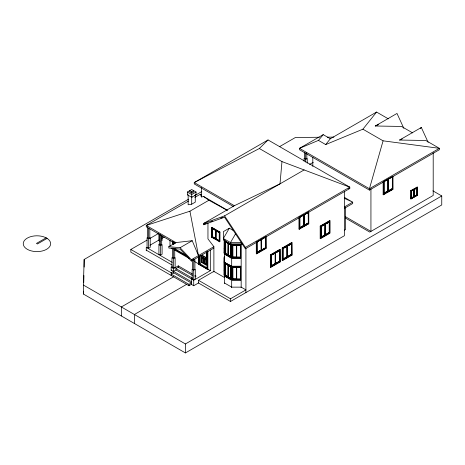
<?xml version="1.0" encoding="UTF-8"?>
<svg xmlns="http://www.w3.org/2000/svg" width="465" height="465" viewBox="0 0 465 465"><rect width="100%" height="100%" fill="white"/><g stroke="black" fill="none" stroke-linecap="round" stroke-linejoin="round"><path stroke-width="0.7" d="M432.886 190.836L441.75 195.957L441.75 204.943L185.413 352.941L83.386 294.031L83.386 285.045L84.159 259.458L188.604 199.16M83.386 294.031L83.473 291.189M83.729 282.662L83.944 275.553M234.354 205.704L194.254 182.553L259.348 148.515L281.97 161.582L280.017 183.849L234.354 205.704L203.74 223.374L203.74 224.746L224.566 217.231L245.386 248.792L349.79 188.517L349.79 187.145L268.049 139.953L194.254 182.553L194.254 183.925L233.726 206.71M203.455 263.498L203.554 257.843L201.432 256.732L201.432 262.324L203.455 263.498L203.455 257.901L201.432 256.732M206.175 265.067L206.274 264.55L204.513 263.568L204.647 258.47L204.147 258.302L204.147 263.893L206.175 265.067L206.175 259.47L204.147 258.302M203.455 257.901L203.095 258.232L203.095 262.748L203.554 262.981L201.793 261.998L201.926 256.901L201.926 262.039L201.432 262.324M369.431 190.104L439.402 149.707L439.402 148.335L369.431 188.732L299.483 148.347L318.467 140.389L325.698 144.563L362.915 129.183L383.084 140.825L369.431 188.732L369.431 190.104L299.483 149.718L299.483 148.347L323.21 134.647L330.33 138.756L376.569 112.059L388.316 118.842M233.465 230.588L229.309 228.193L223.38 238.464L230.495 242.573L241.661 242.573M235.732 233.511L230.495 242.573L230.495 243.945L242.364 243.945M325.698 144.563L330.33 138.756M362.915 129.183L376.569 112.059M318.467 140.389L323.21 134.647M420.337 128.497L421.325 127.486L428.143 142.348M259.348 148.515L268.049 139.953M206.274 264.55L205.815 264.318L205.815 259.801L206.274 259.412L204.647 258.47L204.647 263.608L204.147 263.893M172.445 241.515L172.445 243.689L174.427 242.55M173.236 241.771L173.236 243.224L173.538 243.149M46.111 237.848L36.462 243.422L37.427 243.98L47.081 238.406M187.354 192.039L191.702 189.528L196.056 192.039L196.056 194.783L191.702 197.294L187.354 194.783L187.354 192.039L191.702 194.55L196.056 192.039M191.702 191.813L193.678 190.673L193.678 192.039L191.702 193.184L189.726 192.039L189.726 190.673L191.702 191.813L191.702 193.184M187.354 194.783L188.145 194.783L188.145 204.757L191.702 204.199L195.265 202.141L195.265 194.783M194.893 195.527L201.816 191.534M279.767 146.527L295.409 137.495L319.379 137.256M188.581 201.019L146.266 225.449L146.266 226.821L175.305 243.59M194.8 197.427L200.403 194.196L201.589 194.881M198.462 256.959L198.462 255.587L192.214 240.707L175.921 242.573L146.266 225.449L189.923 211.203L208.907 200.246L227.211 210.337M147.452 226.821L147.452 237.784L148.637 238.464L149.823 237.784L149.823 228.879M148.637 238.696L150.218 237.784L150.218 247.368L148.637 248.281L147.056 247.368L147.056 237.784L148.637 238.696L148.637 248.281M198.607 282.906L193.719 285.731L191.347 284.359L188.976 285.731L130.839 252.164L130.839 249.467L147.103 240.08M150.23 238.278L158.356 233.581M149.992 245.218L159.309 239.835M161.797 238.406L164.285 236.97M304.465 152.322L304.465 158.484L305.65 159.169L306.836 158.484L306.836 153.688M304.069 161.227L304.069 158.484L305.65 159.396L307.231 158.484L307.231 163.279M158.92 244.631L160.501 245.543L162.082 244.631L162.082 254.221L160.501 255.134L158.92 254.221L158.92 244.631L159.972 244.02M159.315 234.354L159.315 244.631L160.501 245.317L161.686 244.631L161.686 235.726M203.74 224.746L206.117 223.374M412.629 132.885L401.475 126.445L375.249 126.003L397 113.448L403.823 128.305M174.079 242.631L173.736 242.893M309.545 164.453L313.271 162.302M213.888 248.054L191.347 261.068L180.077 249.083L168.807 248.054L168.807 246.683L175.921 242.573M203.74 223.374L224.566 215.865L304.122 169.928M211.563 227.542L211.86 227.373L219.957 232.047L219.957 241.637L219.66 241.806L211.563 237.133L211.563 227.542L219.66 232.221L219.957 232.047M219.573 240.969L211.941 236.906L212.214 228.053M212.302 236.691L215.882 238.615L212.302 236.691L212.424 228.425L215.882 230.425L215.847 238.882L219.428 240.806L219.428 232.616L215.847 230.687L219.428 232.616M168.807 246.683L180.077 247.711L192.214 240.707M215.882 230.425L212.302 228.501M216.091 230.297L216.091 238.987M188.86 257.581L172.364 248.054L172.364 257.645L173.55 258.331L174.735 257.645L174.735 248.74M173.55 258.557L175.131 257.645L175.131 267.236L173.55 268.148L171.969 267.236L171.969 257.645L173.55 258.557L173.55 268.148M211.563 237.133L213.726 238.039M211.941 236.906L219.428 240.806M211.941 228.21L219.637 232.488L218.416 231.779M229.309 228.193L223.38 231.617L223.38 239.835L231.006 244.253L231.006 257.953L231.303 257.779L231.303 244.079L231.006 244.253M215.632 239.01L215.76 230.245L215.632 239.01L219.637 241.178L212.087 236.819L212.087 228.129L217.19 231.076M171.178 270.659L171.178 267.236L172.364 266.55M171.178 267.236L173.55 268.601L178.298 265.864L192.411 274.013M130.839 249.467L171.178 272.757L175.921 269.973L175.921 268.601L178.298 267.236L192.411 275.385M191.347 261.068L191.347 259.697L213.888 246.683L207.954 238.9L207.954 222.712M225.304 240.62L225.008 240.789L225.008 254.489L231.006 257.953M383.084 140.825L439.402 148.335L425.8 140.482L399.575 140.046L421.325 127.486M225.293 241.591L228.158 243.079L228.036 255.564L230.907 257.221L231.024 244.561L225.293 241.591L225.293 254.006L231.024 256.976M228.315 243.526L230.873 245.003L228.315 243.526L228.315 255.581L229.943 256.523M173.55 276.826L121.348 306.964L121.348 315.95M206.373 258.331L206.966 257.988L202.025 255.134L201.432 255.477L206.373 258.331L206.373 251.978M228.036 243.149L231.029 244.735M207.559 269.177L207.954 269.287L207.657 269.462L198.363 264.097L198.758 263.754L198.758 256.604M198.758 263.754L198.561 256.756M198.363 264.097L198.66 263.696M199.16 264.323L199.654 264.265L199.654 255.837M199.357 264.44L200.246 263.922L206.948 267.794M192.533 260.383L192.533 269.287L193.719 269.973L194.905 269.287L194.905 259.697L193.719 260.383L192.533 259.697M193.719 270.2L195.3 269.287L195.3 278.878L193.719 279.791L192.138 278.878L192.138 269.287L193.719 270.2L193.719 279.791M225.717 253.582L228.28 255.064L225.717 253.582L225.717 241.881L228.158 243.433L228.036 255.564M225.293 254.006L225.589 253.838L225.589 241.422L225.566 253.849L227.862 255.18M225.008 254.489L225.304 254.314M206.669 268.66L207.163 268.601L206.867 268.776M198.363 263.864L207.657 269.229L207.954 269.061M245.386 248.792L245.386 247.421L349.79 187.145L281.97 161.582M192.533 278.192L191.347 278.878L191.347 284.359M194.905 276.826L196.091 276.14L194.864 275.431M300.21 216.673L301.442 215.963M302.669 215.254L303.895 214.545L304.023 225.862L304.023 214.621M263.016 238.289L261.313 239.277L261.313 250.525L261.191 239.208M264.155 237.638L265.288 236.981M306.865 212.976L307.999 212.319M265.341 247.88L265.637 248.054L265.637 236.807L257.011 241.8L260.609 239.864M261.313 250.234L261.435 239.388L265.614 237.115M308.051 223.223L308.347 223.398L308.347 212.15L299.722 217.138L303.895 214.871L303.773 225.397L299.722 227.74L303.773 225.397M308.568 211.994L308.568 223.241L299.745 228.362L304.145 225.647L304.145 214.725L308.324 212.459M186.599 284.359L134.402 314.497L134.402 323.483M175.921 269.973L193.719 280.25L210.331 270.659L210.331 250.112M225.008 262.708L231.303 265.997L231.303 279.697L231.006 279.872L225.008 276.408L225.008 262.708L231.303 265.997M188.976 284.359L191.347 282.987L173.55 272.717L171.178 274.083L188.976 284.359L188.976 285.731M225.293 263.51L228.158 264.998L228.036 277.483L231.029 279.07L231.024 266.48L225.293 263.51L225.293 275.925L231.024 278.895M344.391 191.673L344.391 235.726L230.495 301.483L198.462 282.987L198.462 280.29L213.888 271.386L224.566 277.553M225.717 275.501L228.28 276.983L225.717 275.501L225.595 263.876L228.28 265.283M228.315 265.439L230.873 266.922L228.315 265.439L228.315 277.5L230.489 278.756M228.036 265.067L231.029 266.654M261.063 250.054L257.011 252.396L261.191 250.129L261.191 239.527M256.738 252.85L265.614 247.717L261.435 249.984L261.435 239.388M308.196 222.985L304.145 225.327L308.324 223.055L308.196 212.389M299.448 228.187L304.145 225.647M304.761 225.293L308.568 223.241M265.858 247.897L256.889 252.931L265.858 247.897L265.736 236.58M257.482 253.001L265.19 248.548M299.007 217.306L299.007 229.03L300.785 228.001M302.564 226.972L308.789 223.717L308.789 211.999M256.296 241.969L256.296 253.687L256.593 253.855L266.079 248.38L266.079 236.656M299.007 229.03L299.303 229.199L308.789 223.717M386.194 179.978L387.421 179.269M391.873 176.869L383.887 181.478L383.887 193.893L388.287 191.185L388.287 178.769L388.159 191.4L388.037 179.269L383.858 181.536L383.858 193.237L388.037 190.97L383.858 193.237M383.858 181.536L387.915 179.199L387.915 190.9M392.46 176.857L388.287 179.124L388.287 190.83L392.46 188.558L384.2 193.37M344.391 206.96L352.697 202.165L352.697 203.531L344.391 208.326M225.293 275.925L225.589 275.757L225.589 263.341M225.008 276.408L225.304 276.233M228.036 277.483L228.158 265.352M270.351 254.855L279.843 249.374L280.139 249.542L280.139 261.952L270.647 267.433L270.351 267.265L270.351 254.855L270.647 255.023L280.139 249.542M282.214 248.002L291.706 242.527L292.003 242.695L292.003 255.105L282.511 260.586L282.214 260.412L282.214 248.002L282.511 248.176L292.003 242.695M320.182 226.083L329.668 220.608L329.964 220.776L329.964 233.186L320.478 238.667L320.182 238.493L320.182 226.083L320.478 226.257L329.964 220.776M272.025 254.465L274.484 253.047M284.504 247.264L285.731 246.555M323.082 224.99L324.308 224.281M270.822 266.439L279.918 261.469L279.791 250.153L270.944 255.262L270.944 266.509L275.489 263.882L275.489 252.64M326.546 223.159L328.395 222.096M287.231 246.002L291.782 243.375L291.782 254.622L282.807 259.662L287.231 257.25L287.108 245.933L287.108 257.174M325.198 224.084L325.076 235.255L325.076 224.014L329.743 221.456L329.743 232.703L320.647 237.667L320.623 226.409L321.019 226.676L321.019 237.272L320.897 226.606L329.522 221.613L329.522 232.86M282.929 248.525L291.555 243.532L291.555 254.779M279.395 261.458L279.692 261.626L279.692 250.385L271.066 255.372L275.245 253.105L275.123 263.632L271.066 265.974L275.123 263.632M278.965 250.955L275.489 252.96L279.668 250.693L279.546 261.22L275.489 263.562L279.546 261.22M283.057 259.191L283.057 248.595L286.986 246.183L286.986 256.785L282.929 259.121L286.986 256.785M291.41 243.77L287.358 246.113L291.532 243.84L291.41 254.372L287.358 256.709L291.41 254.372M321.019 226.676L325.076 224.333L324.948 234.866L320.897 237.202M329.371 221.852L325.32 224.194L329.499 221.921L329.371 232.454L325.32 234.79L329.371 232.454M384.183 193.411L388.287 191.185M388.897 190.83L391.972 189.057M383.887 193.893L392.71 188.773L392.71 176.357M383.143 181.646L383.143 194.626L384.921 193.597M386.7 192.568L392.931 189.313L392.931 176.334M383.143 194.626L383.439 194.794L392.931 189.313M321.019 237.272L324.948 234.866M271.391 266.108L275.094 263.94M283.255 259.261L287.231 256.965M321.216 237.342L325.32 235.116L325.32 223.868L320.774 226.496L320.774 237.743L325.32 235.116M276.105 263.527L279.18 261.754M290.427 255.262L287.358 257.035L287.358 245.787L282.807 248.415L283.057 248.595M325.936 234.761L329.005 232.988M270.944 266.922L272.13 266.236M273.315 265.55L274.501 264.864M275.687 264.178L279.25 262.126M282.214 260.412L283.4 259.726M284.586 259.04L289.928 255.959M320.182 238.493L326.11 235.069M327.296 234.383L328.482 233.697M410.775 190.592L417.338 187.145L417.338 195.503L410.775 198.95L410.775 190.592L411.38 191.022L411.217 198.474L417.059 195.102M417.338 187.145L411.072 190.813L411.072 199.119M411.217 190.9L417.181 187.598L417.181 195.172L411.368 198.561M417.181 187.598L411.368 190.987L414.059 189.482L413.931 196.544L411.258 198.09L413.931 196.544M414.222 189.383L417.018 187.912L414.344 189.458L414.344 196.596L416.896 194.98L416.896 187.843M344.391 230.245L345.576 229.565L345.576 207.146M198.462 280.29L230.495 298.786L245.921 289.881L241.172 287.143L231.686 287.143L224.566 283.034M411.072 198.386L414.478 196.422M83.386 285.045L185.413 343.949L441.75 195.957M375.249 126.003L378.493 124.678M399.575 140.046L402.167 138.989M210.668 221.735L212.703 220.997M220.834 218.062L222.869 217.329M348.442 188.761L349.79 188.517M200.403 194.196L201.374 196.945L203.746 196.573L227.391 210.221M327.372 137.175L333.911 137.105M224.147 239.87L224.566 239.87L224.566 283.58M224.147 240.283L224.566 240.283M232.262 244.544L240.742 244.544M232.663 244.962L236.854 244.939M232.663 245.061L240.568 245.061L240.568 257.581L232.663 257.598L232.663 244.939M232.663 245.183L240.568 245.165M236.505 245.317L232.884 245.317L232.884 257.122L236.505 257.122M232.884 245.421L236.505 245.421M236.726 245.421L240.347 245.421M236.726 245.52L240.347 245.52M224.147 248.67L224.566 248.67M224.147 252.698L224.566 252.698M224.182 252.826L224.357 239.771M224.566 253.57L224.147 253.57L224.182 239.446M224.566 256.895L224.147 256.895L224.147 275.489L224.566 275.489M232.884 257.017L236.505 257.017M236.726 257.122L240.347 257.122M236.726 257.221L240.347 257.221M232.663 257.378L236.854 257.354M232.663 257.476L240.568 257.476M224.147 257.767L224.182 274.745M232.262 257.999L240.742 257.999M224.147 261.789L224.566 261.789M224.147 262.202L224.566 262.202M232.262 266.462L240.742 266.462M236.854 266.858L232.663 266.858L232.663 279.517L240.568 279.5L240.568 266.98L232.663 266.98M232.663 267.102L240.568 267.084M236.505 267.236L232.884 267.236L232.884 279.041L236.505 279.041M232.884 267.34L236.505 267.34M236.726 267.34L240.347 267.34M236.726 267.439L240.347 267.439M224.147 270.589L224.566 270.589M224.147 274.617L224.566 274.617M232.884 278.936L236.505 278.936M236.726 279.041L240.347 279.041M236.726 279.14L240.347 279.14M232.663 279.273L236.854 279.273M232.663 279.395L240.568 279.395M232.262 279.918L240.742 279.918M344.292 198.293L352.697 202.165L344.565 197.468M416.745 187.54L417.041 187.709M414.094 189.098L414.094 196.672M414.344 189.458L414.059 189.261L414.181 196.904L414.181 189.331M416.745 195.108L417.338 195.503M392.71 188.773L392.582 176.973M345.309 216.609L370.936 231.401L370.936 188.691M345.373 218.015L369.751 232.087L433.2 195.457L433.2 152.747M304.145 214.725L304.267 225.397M195.66 194.55L196.056 194.783M191.702 196.835L192.097 197.061M291.782 254.622L291.654 244.009M291.706 254.93L292.003 255.105M256.889 241.69L257.035 253.018M266.079 248.38L265.782 248.205L265.782 236.487M270.822 255.192L271.095 266.596M280.139 261.952L279.843 261.783L279.843 249.374M212.848 228.396L216.516 230.512M218.352 231.57L219.573 232.279L219.277 232.448L219.277 241.137M214.97 238.76L216.219 239.481M217.463 240.202L218.707 240.917M228.158 255.494L225.438 253.925L225.438 241.509M225.909 254.663L227.705 255.704M228.902 256.395L231.303 257.779M201.793 257.476L203.095 258.232M204.513 259.046L205.815 259.801M174.288 243.956L173.137 243.288L173.137 241.91M172.445 243.689L173.707 244.416M227.862 277.099L225.566 275.768L225.566 263.353M228.158 277.413L225.438 275.844L225.438 263.428M225.909 276.582L227.705 277.622M228.902 278.314L231.303 279.697M173.683 248.13L186.831 255.721M159.972 241.132L158.92 240.521L158.92 233.674M171.236 248.089L172.486 248.81M174.352 249.891L189.313 258.528M194.3 261.406L203.002 266.428M204.24 267.143L205.478 267.857M206.716 268.572L210.331 270.659M172.219 262.353L146.266 247.368L146.266 250.798M146.266 250.153L172.219 265.137M175.921 268.601L192.493 278.169M171.178 270.02L191.347 281.616M203.746 196.573L208.907 200.246M180.077 247.711L191.347 259.697M224.566 215.865L245.386 247.421M189.923 211.203L198.462 255.587M417.041 186.977L417.041 195.335M392.483 176.514L392.483 188.93M392.338 176.787L392.338 188.488M383.985 181.612L383.985 193.312M383.439 181.815L383.439 194.794M329.226 221.445L329.226 232.692M325.442 224.264L325.442 234.866M320.92 226.583L320.92 237.824M320.478 226.257L320.478 238.667M312.805 157.211L312.805 166.424M308.446 211.924L308.446 223.165M306.604 152.456L306.604 153.828M305.65 153.008L305.65 159.169M305.65 159.396L305.65 162.14M299.844 217.207L299.844 227.809M299.745 217.114L299.745 228.362M299.303 217.481L299.303 229.199M287.48 246.183L287.48 256.785M282.958 248.502L282.958 259.743M282.511 248.176L282.511 260.586M275.617 253.03L275.617 263.632M275.367 252.85L275.367 264.097L275.245 252.78M271.194 255.442L271.194 266.044M270.647 255.023L270.647 267.433M265.486 237.045L265.486 247.647M257.133 241.87L257.133 252.466M256.593 242.137L256.593 253.855M245.921 248.264L245.921 292.578M241.172 243.98L241.172 287.69M240.347 244.939L240.347 257.598M240.347 266.858L240.347 279.517M236.726 244.962L236.726 257.476M236.726 266.881L236.726 279.395M236.505 245.061L236.505 257.581M236.505 266.98L236.505 279.5M231.686 243.98L231.686 287.69M231.006 266.172L231.006 279.872M230.907 244.805L230.907 257.221M230.907 266.724L230.907 279.14M230.727 244.73L230.727 257.145M230.727 266.648L230.727 279.064M230.495 298.786L230.495 301.483M225.304 242.062L225.304 252.873M225.304 262.539L225.304 274.792M219.66 232.221L219.66 241.806M219.515 232.558L219.515 241.248M219.306 232.686L219.306 240.876M213.888 246.683L213.888 271.915M212.424 228.425L212.424 236.621M207.855 251.141L207.855 269.003M207.657 251.333L207.657 269.119M206.966 251.629L206.966 268.718M201.374 187.54L201.374 196.945M200.246 255.494L200.246 263.922M199.258 256.442L199.258 264.265M193.719 259.017L193.719 269.973M193.719 280.25L193.719 285.731M191.702 194.55L191.702 204.199M185.413 343.949L185.413 352.941M178.298 265.864L178.298 267.236M173.55 248.74L173.55 258.331M173.55 268.601L173.55 273.408M173.335 241.841L173.335 243.282M172.841 242.009L172.841 243.462M171.178 272.757L171.178 275.454M169.992 240.283L169.992 245.956M162.082 235.726L162.082 240.521M160.501 234.354L160.501 245.317M160.501 245.543L160.501 255.134M148.637 228.193L148.637 238.464M84.159 259.458L84.159 267.067M228.315 255.227L230.873 256.703L228.315 255.227M228.315 277.146L230.873 278.622L228.315 277.146M240.742 244.299L232.262 244.299L232.262 258.238L240.742 258.238L240.742 244.299M240.742 266.218L232.262 266.218L232.262 280.157L240.742 280.157L240.742 266.218M46.628 238.109L45.279 237.429A13.694 7.905 0 0 0 23.576 241.992A13.694 7.905 0 0 0 39.909 251.42A13.694 7.905 0 0 0 47.808 238.888L46.628 238.109"/></g></svg>
